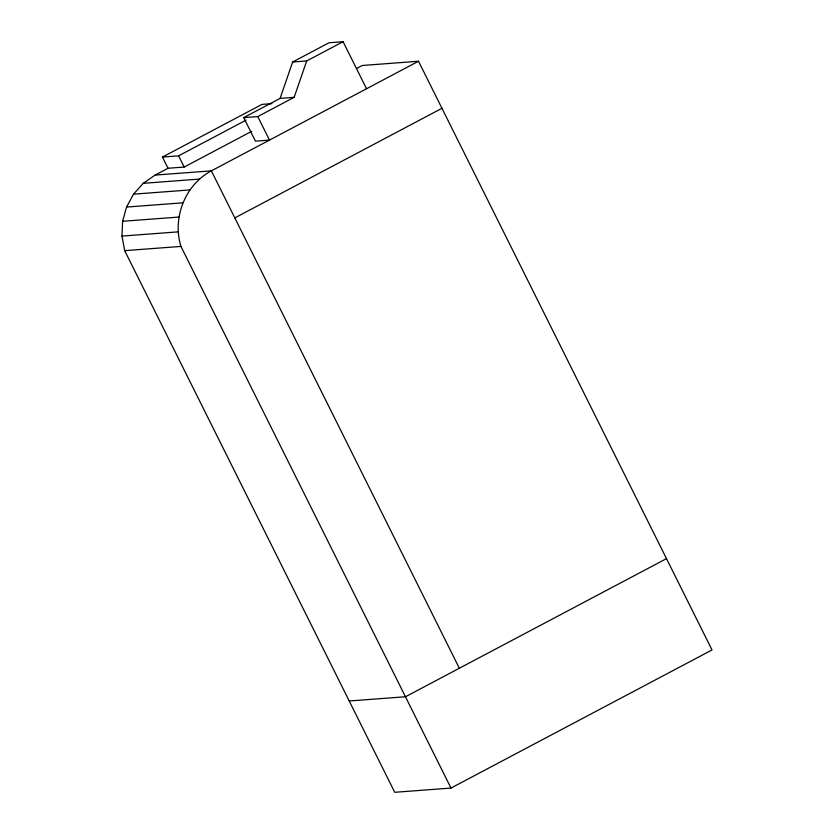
<?xml version="1.0" encoding="UTF-8"?>
<svg xmlns="http://www.w3.org/2000/svg" width="834" height="834" viewBox="0 0 834 834"><rect width="100%" height="100%" fill="white"/><g stroke="black" fill="none" stroke-linecap="round" stroke-linejoin="round"><path stroke-width="1.25" d="M356.556 68.503L362.258 65.49L418.501 61.247L712.017 649.947L450.986 788.067L394.743 792.3L124.683 250.648L121.983 236.085L122.608 221.291L126.539 207.061L133.534 194.166L143.239 183.324L155.114 175.088L168.03 168.26L184.178 167.04L251.691 131.324M450.986 788.067L180.936 246.416C172.211 218.028 184.919 184.908 211.367 170.855L418.501 61.247M243.705 117.636L257.769 116.572L269.497 140.102L255.433 141.155L243.705 117.636L280.099 98.381L292.63 62.018L329.023 42.763L343.087 41.7L366.543 88.748M257.769 116.572L294.162 97.317L306.693 60.955L343.087 41.7M168.03 168.26L162.442 157.063L261.991 104.396L271.926 103.645M162.442 157.063L178.601 155.843L246.103 120.127M234.813 217.903L441.957 108.295M666.491 558.634L405.46 696.755L349.217 700.987M292.63 62.018L306.693 60.955M280.099 98.381L294.162 97.317M155.114 175.088L211.367 170.855L459.346 668.242M143.239 183.324L199.482 179.081M133.534 194.166L189.787 189.933M126.539 207.061L182.782 202.829M122.608 221.291L178.862 217.059M121.983 236.085L178.236 231.852M124.683 250.648L180.936 246.416M178.601 155.843L184.178 167.04"/></g></svg>
